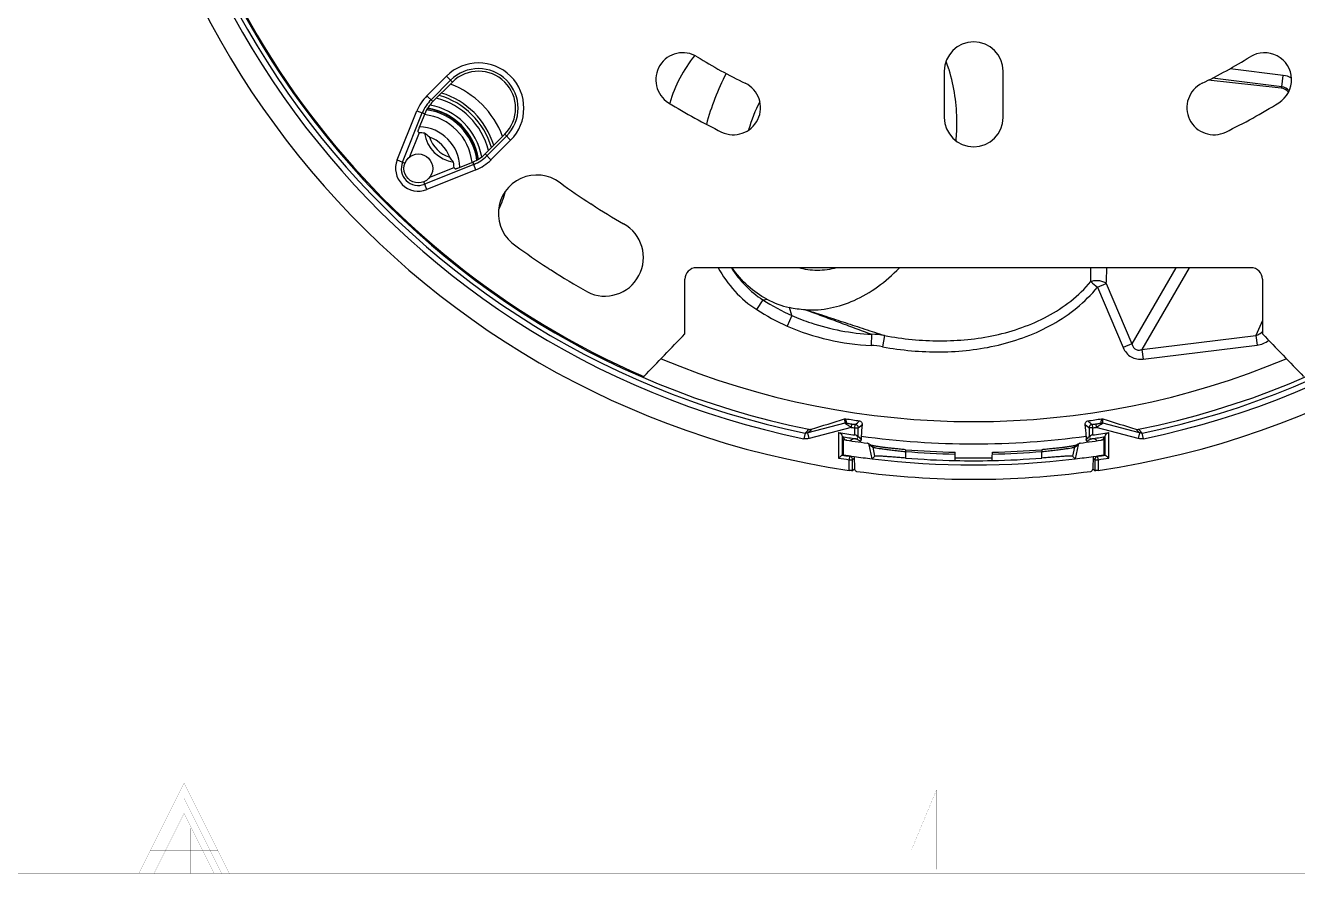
# Model space of a CAD drawing. Header units: millimetres. Extents: x 42 to 799, y 30 to 564.
# Drawn here: x 406.7 to 516.8, y 29.7 to 103.1 of the extents above; entities that cross this region are included whole.
import ezdxf

# ---------------------------------------------------------------- set-up
doc = ezdxf.new("R2010")
doc.units = ezdxf.units.MM
doc.header["$LTSCALE"] = 46.255
doc.layers.get('0').update_dxf_attribs({"linetype": 'CONTINUOUS'})
doc.layers.add('02___PRT_ALL_AXES', color=7, linetype='CONTINUOUS')

msp = doc.modelspace()

# ---------------------------------------------------------------- linework, layer by layer
at = {"color": 7, "linetype": 'Continuous'}
for p, q in [((486.222, 99.153), (486.222, 95.153)), ((491.308, 95.153), (491.308, 99.153)), ((441.431, 97.033), (443.128, 98.73)), ((441.783, 96.681), (443.48, 98.378)), ((441.94, 96.524), (443.637, 98.221)), ((443.128, 98.73), (443.637, 98.221)), ((441.431, 97.033), (441.94, 96.524)), ((438.854, 91.476), (440.567, 95.726)), ((439.316, 91.29), (441.029, 95.54)), ((440.567, 95.726), (441.235, 95.457)), ((441.235, 95.457), (440.738, 94.224)), ((440.769, 93.833), (439.923, 91.733)), ((448.163, 93.695), (446.466, 91.998)), ((448.163, 93.695), (448.672, 93.186)), ((448.32, 93.538), (446.623, 91.841)), ((448.672, 93.186), (446.975, 91.489)), ((438.854, 91.476), (439.522, 91.207)), ((446.466, 91.998), (446.975, 91.489)), ((445.482, 91.086), (441.232, 89.374)), ((445.668, 90.624), (441.418, 88.912)), ((441.675, 89.981), (443.776, 90.827)), ((444.166, 90.796), (445.399, 91.293)), ((445.668, 90.624), (445.399, 91.293)), ((441.418, 88.912), (441.149, 89.58)), ((512.765, 82.142), (464.765, 82.142)), ((463.765, 76.41), (463.765, 81.142)), ((513.765, 81.142), (513.765, 76.41)), ((477.596, 68.693), (474.402, 67.838)), ((478.152, 68.325), (474.531, 67.355)), ((477.577, 69.055), (477.596, 68.693)), ((477.701, 69.064), (477.72, 68.7)), ((478.196, 68.621), (478.152, 68.325)), ((478.473, 68.277), (478.516, 68.574)), ((478.516, 68.574), (478.694, 68.729)), ((478.516, 68.574), (478.582, 68.557)), ((478.694, 68.729), (478.877, 68.888)), ((478.773, 68.277), (478.994, 68.469)), ((478.773, 68.286), (478.773, 68.277)), ((478.994, 68.469), (479.107, 68.567)), ((498.423, 68.567), (498.728, 68.302)), ((498.757, 68.286), (498.757, 68.277)), ((499.014, 68.574), (498.948, 68.557)), ((498.985, 68.599), (499.014, 68.574)), ((498.985, 68.599), (499.014, 68.574)), ((499.014, 68.574), (499.057, 68.277)), ((499.333, 68.621), (499.378, 68.325)), ((502.999, 67.355), (499.378, 68.325)), ((499.81, 68.7), (499.828, 69.064)), ((499.934, 68.693), (499.953, 69.055)), ((503.128, 67.838), (499.934, 68.693)), ((474.171, 67.83), (474.071, 67.341)), ((474.531, 67.355), (474.402, 67.838)), ((477.073, 67.88), (477.073, 65.664)), ((477.373, 67.519), (477.373, 65.92)), ((477.373, 67.519), (477.539, 67.324)), ((477.465, 67.261), (477.465, 65.945)), ((477.539, 67.324), (477.591, 67.264)), ((478.473, 68.277), (478.773, 68.277)), ((478.473, 67.663), (478.473, 68.277)), ((478.773, 67.54), (478.773, 68.277)), ((479.022, 67.558), (479.022, 67.253)), ((498.508, 67.558), (498.508, 67.253)), ((499.057, 68.277), (498.757, 68.277)), ((498.757, 68.277), (498.757, 67.54)), ((499.057, 68.277), (499.057, 67.663)), ((499.939, 67.264), (499.99, 67.324)), ((499.99, 67.324), (500.157, 67.519)), ((500.065, 65.945), (500.065, 67.261)), ((500.157, 65.92), (500.157, 67.519)), ((500.457, 65.664), (500.457, 67.88)), ((503.128, 67.838), (502.999, 67.355)), ((503.459, 67.341), (503.358, 67.83)), ((479.748, 66.864), (479.618, 66.938)), ((479.971, 65.6), (479.715, 66.806)), ((479.748, 66.864), (479.952, 66.747)), ((479.918, 66.69), (480.047, 66.616)), ((480.216, 65.818), (480.047, 66.616)), ((482.871, 66.392), (482.858, 66.234)), ((482.858, 66.234), (482.86, 65.668)), ((487.165, 65.7), (487.148, 66.17)), ((490.365, 65.7), (490.381, 66.17)), ((494.659, 66.392), (494.672, 66.234)), ((494.67, 65.668), (494.672, 66.234)), ((497.483, 66.616), (497.313, 65.818)), ((497.483, 66.616), (497.605, 66.686)), ((497.815, 66.806), (497.558, 65.6)), ((497.782, 66.864), (497.578, 66.747)), ((497.605, 66.686), (497.645, 66.709)), ((497.645, 66.709), (497.815, 66.806)), ((497.911, 66.938), (497.782, 66.864)), ((477.373, 65.92), (477.465, 66.062)), ((478.021, 65.822), (477.978, 65.525)), ((477.978, 65.525), (478.277, 65.525)), ((477.978, 64.603), (477.978, 65.522)), ((478.06, 65.855), (478.021, 65.822)), ((478.06, 65.855), (478.021, 65.822)), ((478.421, 65.649), (478.277, 65.525)), ((478.277, 64.572), (478.277, 65.525)), ((478.415, 65.804), (478.452, 64.775)), ((480.216, 65.818), (479.971, 65.6)), ((487.165, 65.447), (487.165, 65.7)), ((490.365, 65.447), (490.365, 65.7)), ((497.558, 65.6), (497.313, 65.818)), ((499.115, 65.804), (499.077, 64.775)), ((499.252, 65.525), (499.109, 65.649)), ((499.252, 65.525), (499.552, 65.525)), ((499.252, 65.525), (499.252, 64.572)), ((499.508, 65.822), (499.47, 65.855)), ((499.508, 65.822), (499.47, 65.855)), ((499.508, 65.822), (499.495, 65.819)), ((499.552, 65.525), (499.508, 65.822)), ((499.552, 65.527), (499.552, 64.603)), ((500.157, 65.92), (500.065, 66.062)), ((500.118, 65.98), (500.065, 66.062)), ((478.454, 64.726), (478.277, 64.572)), ((478.452, 64.775), (478.455, 64.704)), ((499.077, 64.775), (499.075, 64.704)), ((499.076, 64.726), (499.252, 64.572))]:
    msp.add_line(p, q, dxfattribs=at)
for points in [[(480.014, 66.737), (479.995, 66.741), (479.978, 66.745), (479.964, 66.748), (479.953, 66.751), (479.944, 66.753), (479.942, 66.754)], [(482.871, 66.392), (482.757, 66.401), (482.644, 66.411), (482.532, 66.421), (482.421, 66.431), (482.313, 66.441), (482.206, 66.451), (482.101, 66.461), (481.997, 66.472), (481.896, 66.482), (481.797, 66.492), (481.701, 66.503), (481.606, 66.513), (481.514, 66.524), (481.424, 66.534), (481.337, 66.544), (481.252, 66.554), (481.17, 66.564), (481.09, 66.574), (481.013, 66.584), (480.939, 66.594), (480.867, 66.603), (480.798, 66.612), (480.732, 66.621), (480.668, 66.63), (480.607, 66.639), (480.549, 66.647), (480.494, 66.656), (480.441, 66.664), (480.391, 66.671), (480.343, 66.679), (480.298, 66.686), (480.256, 66.693), (480.217, 66.699), (480.18, 66.706), (480.146, 66.712), (480.114, 66.717), (480.085, 66.723), (480.059, 66.728), (480.035, 66.733), (480.014, 66.737)], [(497.514, 66.737), (497.493, 66.732), (497.469, 66.728), (497.443, 66.723), (497.415, 66.717), (497.384, 66.712), (497.35, 66.706), (497.314, 66.699), (497.275, 66.693), (497.233, 66.686), (497.188, 66.679), (497.141, 66.672), (497.091, 66.664), (497.039, 66.656), (496.983, 66.648), (496.925, 66.639), (496.864, 66.631), (496.8, 66.622), (496.734, 66.613), (496.665, 66.603), (496.593, 66.594), (496.518, 66.584), (496.44, 66.574), (496.36, 66.564), (496.277, 66.554), (496.192, 66.544), (496.104, 66.534), (496.013, 66.523), (495.92, 66.513), (495.825, 66.502), (495.727, 66.492), (495.627, 66.481), (495.525, 66.471), (495.421, 66.46), (495.316, 66.45), (495.208, 66.44), (495.099, 66.43), (494.988, 66.42), (494.876, 66.41), (494.762, 66.4), (494.659, 66.392)], [(497.591, 66.755), (497.585, 66.753), (497.576, 66.75), (497.564, 66.748), (497.55, 66.744), (497.533, 66.741), (497.514, 66.737)]]:
    msp.add_lwpolyline(points, dxfattribs=at)
at = {"color": 7, "linetype": 'Continuous', "const_width": 0.01}
for points in [[(50.294, 37.533), (790.51, 37.533)], [(50.882, 38.12), (789.922, 38.12)], [(420.402, 37.533), (416.486, 29.7)], [(424.318, 29.7), (420.402, 37.533)], [(420.402, 37.533), (420.402, 29.7)], [(485.54, 36.925), (483.398, 31.784)], [(485.54, 30.071), (485.54, 36.925)], [(420.402, 36.219), (417.142, 29.7)], [(423.662, 29.7), (420.402, 36.219)], [(420.402, 34.906), (417.799, 29.7)], [(423.005, 29.7), (420.402, 34.906)], [(418.444, 33.616), (422.36, 33.616)], [(419.815, 33.616), (419.815, 29.7)], [(420.989, 33.616), (420.989, 29.7)], [(417.465, 31.658), (423.339, 31.658)], [(483.398, 31.784), (486.152, 31.784)], [(42.461, 29.7), (798.538, 29.7)]]:
    msp.add_lwpolyline(points, dxfattribs=at)
at = {"color": 7, "linetype": 'Continuous'}
msp.add_circle((440.682, 90.74), 1.25, dxfattribs=at)
for centre, radius, start, end in [((488.765, 138.823), 75, 278.26948, 261.73052), ((488.765, 138.823), 72.976, 281.61497, 258.384), ((488.765, 138.823), 72.477, 281.61622, 258.38378), ((488.765, 138.823), 72.091, 281.4125, 258.5875), ((488.765, 138.823), 72, 185.69363, 246.63209), ((488.765, 99.153), 2.543, 0, 180), ((463.59, 98.417), 2.343, 58.07543, 238.07543), ((488.765, 138.823), 45.264, 238.07543, 244.09372), ((488.765, 138.823), 45.264, 295.90628, 301.92457), ((513.939, 98.417), 2.343, 301.92457, 121.92457), ((445.9, 95.958), 3.921, 315, 135), ((445.9, 95.958), 3.423, 315, 135), ((445.9, 95.958), 3.2, 315, 135), ((467.965, 96), 2.343, 244.09372, 64.09372), ((509.564, 96), 2.343, 115.90628, 295.90628), ((444.203, 94.261), 3.921, 135, 158.05199), ((444.203, 94.261), 3.423, 135, 158.05199), ((444.203, 94.261), 3.2, 135, 158.05199), ((488.765, 138.823), 49.95, 238.07543, 244.09372), ((488.765, 138.823), 49.95, 295.90628, 301.92457), ((488.765, 95.153), 2.543, 180, 360), ((440.682, 90.74), 3.095, 80.0746, 88.37554), ((436.185, 86.707), 8.686, 50.99771, 54.61212), ((444.203, 94.261), 3.025, 188.98687, 261.01313), ((440.682, 90.74), 2.886, 19.64127, 70.35873), ((444.203, 94.261), 2.675, 197.48482, 252.51518), ((440.682, 90.74), 1.971, 158.05199, 291.94801), ((444.203, 94.261), 3.2, 291.94801, 315), ((444.203, 94.261), 3.423, 291.94801, 315), ((444.203, 94.261), 3.921, 291.94801, 315), ((440.682, 90.74), 1.473, 158.05199, 291.94801), ((440.682, 90.74), 3.095, 1.62446, 9.9254), ((450.954, 86.828), 3.343, 53.25967, 236.91361), ((488.765, 138.823), 60.946, 234.01432, 237.05552), ((453.84, 84.848), 3.343, 56.37934, 57.81017), ((488.765, 138.823), 60.946, 237.134, 240.17519), ((456.829, 83.027), 3.343, 243.15295, 60.92984), ((488.765, 138.823), 67.627, 234.12027, 236.94957), ((453.84, 84.848), 3.343, 234.15623, 240.03328), ((488.765, 138.823), 67.627, 237.23994, 240.35961), ((464.765, 81.142), 1, 90, 180), ((512.765, 81.142), 1, 0, 90), ((370.859, 407.236), 354.62, 287.033, 287.51382), ((488.765, 138.823), 70.63, 260.98805, 261.95221), ((488.765, 138.823), 71.292, 261.43867, 261.69951), ((488.765, 138.823), 70.992, 261.43867, 261.69951), ((478.473, 68.277), 0.3, 34.47162, 48.1622), ((478.475, 68.279), 0.297, 27.42778, 34.47117), ((478.475, 68.277), 0.297, 1.67813, 7.77552), ((546.838, 62.319), 68.019, 174.72905, 175.58174), ((430.691, 62.319), 68.019, 4.41826, 5.27095), ((488.765, 138.823), 70.63, 278.04779, 279.01195), ((640.327, 231.314), 215.531, 228.90382, 229.02074), ((499.054, 68.277), 0.297, 172.22448, 178.32187), ((499.054, 68.279), 0.297, 145.52883, 152.57221), ((499.057, 68.277), 0.3, 131.8378, 145.52838), ((488.765, 138.823), 70.992, 278.30049, 278.56133), ((488.765, 138.823), 71.292, 278.30049, 278.56133), ((620.127, 450.511), 399.938, 252.51342, 252.93976), ((621.009, -79.503), 208.01, 134.77561, 134.90338), ((623.537, -80.854), 210.595, 134.95709, 135.08536), ((488.765, 138.823), 71.9, 260.6411, 261.77017), ((488.765, 138.823), 72.208, 260.92259, 261.86311), ((488.765, 138.823), 72.449, 261.02682, 262.6878), ((623.161, 192.752), 191.118, 220.93151, 221.04531), ((488.765, 138.823), 71.927, 262.21482, 277.78518), ((488.765, 138.823), 72.449, 277.3122, 278.97318), ((354.368, 192.752), 191.118, 318.95469, 319.06849), ((488.765, 138.823), 72.208, 278.13689, 279.07741), ((488.765, 138.823), 71.9, 278.22983, 279.3589), ((353.993, -80.853), 210.595, 44.91464, 45.04291), ((356.521, -79.503), 208.01, 45.09668, 45.22445), ((479.518, 66.764), 0.201, 12.03634, 60.12111), ((531.472, 156.85), 103.859, 240.10958, 240.23853), ((479.852, 66.575), 0.199, 11.8623, 59.88976), ((488.766, 138.8), 72.806, 265.34568, 268.73157), ((488.765, 138.823), 72.671, 265.34774, 268.72545), ((488.764, 138.8), 72.807, 271.26843, 274.65432), ((488.765, 138.823), 72.671, 271.27455, 274.65226), ((497.678, 66.575), 0.199, 120.11505, 168.1377), ((498.011, 66.764), 0.201, 119.87906, 167.9635), ((488.765, 138.823), 74.087, 260.91977, 261.6282), ((488.765, 138.823), 73.787, 261.11823, 261.6279), ((488.765, 138.823), 73.749, 261.18626, 261.93241), ((488.698, 138.327), 73.249, 261.93013, 263.15803), ((488.765, 138.823), 73.749, 263.15199, 276.84801), ((488.765, 138.823), 73.393, 265.38521, 268.75083), ((488.765, 138.823), 73.141, 268.74652, 271.25348), ((488.765, 138.823), 73.393, 271.24917, 274.61479), ((488.834, 138.336), 73.257, 276.83949, 278.06723), ((488.765, 138.823), 73.749, 278.06759, 278.81374), ((499.558, 65.523), 0.306, 158.16902, 163.24815), ((499.551, 65.526), 0.298, 152.91312, 158.17335), ((499.548, 65.527), 0.295, 146.00866, 152.8839), ((499.553, 65.524), 0.301, 132.16856, 145.97995), ((499.552, 65.526), 0.299, 125.5604, 132.15584), ((488.765, 138.823), 73.787, 278.3721, 278.88177), ((488.765, 138.823), 74.087, 278.37236, 279.08023), ((478.655, 64.711), 0.2, 182.11258, 252.10821), ((478.655, 64.712), 0.201, 252.05432, 262.19661), ((488.765, 138.823), 74.998, 262.23201, 277.76799), ((498.875, 64.711), 0.2, 277.73569, 357.87751)]:
    msp.add_arc(centre, radius, start, end, dxfattribs=at)
for centre, major_axis, ratio, start_param, end_param in [((438.558, 91.595), (3.546, -1.429), 0.8007313, 1.2473587, 1.288497), ((441.538, 88.615), (-1.429, 3.546), 0.8007313, -1.288497, -1.2473587), ((488.765, 138.148), (0, 72.718), 0.9999569, -3.163598, -3.1195873)]:
    msp.add_ellipse(centre, major_axis=major_axis, ratio=ratio, start_param=start_param, end_param=end_param, dxfattribs=at)
for points, knots in [([(440.738, 94.224), (440.724, 94.188), (440.698, 94.121), (440.667, 94.032), (440.647, 93.968), (440.643, 93.938), (440.642, 93.926), (440.644, 93.924)], [0, 0, 0, 0, 0.3637602, 0.6834355, 0.9079282, 0.9714195, 1, 1, 1, 1]), ([(443.73, 91.273), (443.706, 91.307), (443.6, 91.455), (443.488, 91.6), (443.399, 91.709)], [0, 0, 0, 0, 0.2285814, 1, 1, 1, 1]), ([(443.867, 90.702), (443.868, 90.7), (443.88, 90.7), (443.91, 90.705), (443.974, 90.725), (444.063, 90.755), (444.13, 90.782), (444.166, 90.796)], [0, 0, 0, 0, 0.0285805, 0.0920718, 0.3165645, 0.6362398, 1, 1, 1, 1]), ([(477.577, 69.055), (477.584, 69.057), (477.625, 69.068), (477.668, 69.07), (477.701, 69.064)], [0, 0, 0, 0, 0.1873172, 1, 1, 1, 1]), ([(477.596, 68.693), (477.597, 68.687), (477.623, 68.677), (477.656, 68.647), (477.718, 68.608), (477.79, 68.559), (477.874, 68.504), (477.995, 68.425), (478.088, 68.365), (478.152, 68.325)], [0, 0, 0, 0, 0.028924, 0.1040406, 0.2146004, 0.3496805, 0.5009076, 0.6623586, 1, 1, 1, 1]), ([(477.72, 68.7), (477.72, 68.698), (477.733, 68.699), (477.746, 68.693), (477.771, 68.69), (477.809, 68.683), (477.861, 68.674), (477.947, 68.66), (478.06, 68.642), (478.151, 68.628), (478.196, 68.621)], [0, 0, 0, 0, 0.015246, 0.0535599, 0.1051495, 0.1640239, 0.2930252, 0.4296109, 0.712416, 1, 1, 1, 1]), ([(478.877, 68.888), (478.934, 68.88), (479.022, 68.834), (479.1, 68.711), (479.112, 68.621), (479.107, 68.567)], [0, 0, 0, 0, 0.4011193, 0.6271576, 1, 1, 1, 1]), ([(498.423, 68.567), (498.418, 68.621), (498.43, 68.711), (498.508, 68.834), (498.596, 68.88), (498.653, 68.888)], [0, 0, 0, 0, 0.3728468, 0.598889, 1, 1, 1, 1]), ([(499.333, 68.621), (499.379, 68.628), (499.47, 68.642), (499.582, 68.66), (499.669, 68.674), (499.721, 68.683), (499.758, 68.69), (499.784, 68.693), (499.796, 68.699), (499.81, 68.698), (499.81, 68.7)], [0, 0, 0, 0, 0.2875118, 0.5702462, 0.7068008, 0.8357815, 0.894657, 0.946256, 0.984653, 1, 1, 1, 1]), ([(499.378, 68.325), (499.441, 68.365), (499.535, 68.425), (499.656, 68.504), (499.739, 68.559), (499.812, 68.608), (499.866, 68.644), (499.899, 68.667), (499.918, 68.679), (499.927, 68.688), (499.934, 68.692), (499.934, 68.693)], [0, 0, 0, 0, 0.3375585, 0.498971, 0.6501701, 0.7852446, 0.8958034, 0.9386036, 0.9709599, 0.9917163, 1, 1, 1, 1]), ([(499.828, 69.064), (499.842, 69.066), (499.884, 69.07), (499.926, 69.063), (499.953, 69.055)], [0, 0, 0, 0, 0.3299546, 1, 1, 1, 1]), ([(474.5, 68.158), (474.524, 68.153), (474.603, 68.144), (474.683, 68.155), (474.735, 68.171)], [0, 0, 0, 0, 0.3109451, 1, 1, 1, 1]), ([(477.073, 67.88), (477.16, 67.865), (477.312, 67.765), (477.371, 67.601), (477.373, 67.527)], [0, 0, 0, 0, 0.5456035, 1, 1, 1, 1]), ([(477.591, 67.264), (477.594, 67.26), (477.61, 67.257), (477.638, 67.248), (477.685, 67.238), (477.722, 67.23), (477.743, 67.226)], [0, 0, 0, 0, 0.0881416, 0.285895, 0.5913743, 1, 1, 1, 1]), ([(478.744, 67.446), (478.722, 67.497), (478.651, 67.598), (478.536, 67.654), (478.473, 67.663)], [0, 0, 0, 0, 0.4624647, 1, 1, 1, 1]), ([(478.545, 67.342), (478.587, 67.336), (478.672, 67.352), (478.728, 67.414), (478.744, 67.446)], [0, 0, 0, 0, 0.5450173, 1, 1, 1, 1]), ([(499.057, 67.663), (498.993, 67.654), (498.879, 67.598), (498.807, 67.497), (498.786, 67.446)], [0, 0, 0, 0, 0.5375222, 1, 1, 1, 1]), ([(498.786, 67.446), (498.802, 67.414), (498.858, 67.352), (498.943, 67.336), (498.985, 67.342)], [0, 0, 0, 0, 0.4549742, 1, 1, 1, 1]), ([(499.789, 67.226), (499.81, 67.23), (499.846, 67.238), (499.892, 67.248), (499.92, 67.257), (499.936, 67.26), (499.939, 67.264)], [0, 0, 0, 0, 0.4085373, 0.7139374, 0.9116989, 1, 1, 1, 1]), ([(500.157, 67.527), (500.159, 67.601), (500.218, 67.765), (500.369, 67.865), (500.457, 67.88)], [0, 0, 0, 0, 0.4544056, 1, 1, 1, 1]), ([(502.795, 68.171), (502.81, 68.167), (502.886, 68.147), (502.968, 68.145), (503.03, 68.158)], [0, 0, 0, 0, 0.1986831, 1, 1, 1, 1]), ([(480.047, 66.616), (480.056, 66.61), (480.084, 66.602), (480.137, 66.588), (480.214, 66.571), (480.364, 66.542), (480.605, 66.501), (480.951, 66.449), (481.365, 66.393), (481.832, 66.336), (482.335, 66.282), (482.682, 66.249), (482.858, 66.234)], [0, 0, 0, 0, 0.0107658, 0.0302289, 0.0582947, 0.0947091, 0.1911671, 0.3160727, 0.4649478, 0.6325521, 0.8130101, 1, 1, 1, 1]), ([(494.672, 66.234), (494.848, 66.249), (495.194, 66.282), (495.698, 66.336), (496.165, 66.393), (496.579, 66.449), (496.925, 66.501), (497.166, 66.542), (497.315, 66.571), (497.393, 66.588), (497.446, 66.602), (497.474, 66.61), (497.483, 66.616)], [0, 0, 0, 0, 0.186993, 0.3674214, 0.5350083, 0.6838763, 0.8087876, 0.9052632, 0.9416847, 0.9697605, 0.9892299, 1, 1, 1, 1]), ([(477.373, 65.92), (477.371, 65.916), (477.358, 65.906), (477.337, 65.888), (477.304, 65.863), (477.249, 65.815), (477.171, 65.748), (477.105, 65.694), (477.073, 65.664)], [0, 0, 0, 0, 0.0371856, 0.1115339, 0.2184398, 0.3516982, 0.664689, 1, 1, 1, 1]), ([(482.86, 65.668), (482.693, 65.681), (482.365, 65.707), (481.887, 65.745), (481.445, 65.778), (481.054, 65.805), (480.766, 65.822), (480.573, 65.831), (480.458, 65.834), (480.365, 65.835), (480.294, 65.833), (480.248, 65.828), (480.223, 65.823), (480.216, 65.818)], [0, 0, 0, 0, 0.1896533, 0.3724629, 0.5418325, 0.6915815, 0.8162154, 0.8676336, 0.9111322, 0.9463225, 0.9729127, 0.9907479, 1, 1, 1, 1]), ([(497.313, 65.818), (497.307, 65.823), (497.282, 65.828), (497.236, 65.833), (497.165, 65.835), (497.072, 65.834), (496.957, 65.831), (496.763, 65.822), (496.476, 65.805), (496.085, 65.778), (495.642, 65.745), (495.165, 65.707), (494.837, 65.681), (494.67, 65.668)], [0, 0, 0, 0, 0.0092521, 0.0270874, 0.0536779, 0.0888682, 0.1323668, 0.183785, 0.3084186, 0.4581668, 0.6275362, 0.8103463, 1, 1, 1, 1]), ([(500.157, 65.92), (500.158, 65.916), (500.172, 65.906), (500.193, 65.888), (500.226, 65.863), (500.28, 65.815), (500.359, 65.748), (500.425, 65.694), (500.457, 65.664)], [0, 0, 0, 0, 0.0369237, 0.1113193, 0.2183399, 0.3516478, 0.6646757, 1, 1, 1, 1]), ([(478.277, 64.572), (478.275, 64.571), (478.265, 64.571), (478.236, 64.571), (478.174, 64.578), (478.084, 64.588), (478.015, 64.597), (477.978, 64.603)], [0, 0, 0, 0, 0.0269798, 0.0888127, 0.3085277, 0.6284047, 1, 1, 1, 1]), ([(499.552, 64.603), (499.515, 64.597), (499.446, 64.588), (499.356, 64.578), (499.294, 64.571), (499.264, 64.571), (499.254, 64.571), (499.252, 64.572)], [0, 0, 0, 0, 0.3715953, 0.6914723, 0.9111873, 0.9730202, 1, 1, 1, 1])]:
    msp.add_open_spline(points, degree=3, knots=knots, dxfattribs=at)
for points in [[(460.207, 72.728), (461.393, 73.956), (462.579, 75.183), (463.765, 76.41)], [(513.765, 76.41), (514.951, 75.183), (516.137, 73.956), (517.323, 72.728)], [(477.72, 68.7), (477.679, 68.706), (477.636, 68.704), (477.596, 68.693)], [(478.582, 68.557), (478.615, 68.544), (478.646, 68.524), (478.673, 68.501)], [(478.739, 68.416), (478.755, 68.385), (478.765, 68.351), (478.77, 68.317)], [(498.791, 68.416), (498.775, 68.385), (498.764, 68.351), (498.76, 68.317)], [(498.948, 68.557), (498.915, 68.544), (498.883, 68.524), (498.857, 68.501)], [(499.81, 68.7), (499.851, 68.706), (499.894, 68.704), (499.934, 68.693)], [(474.531, 67.355), (474.383, 67.315), (474.221, 67.31), (474.071, 67.341)], [(474.402, 67.838), (474.328, 67.818), (474.247, 67.815), (474.171, 67.83)], [(478.773, 67.54), (478.772, 67.507), (478.761, 67.474), (478.744, 67.446)], [(479.022, 67.253), (479.022, 67.192), (478.987, 67.126), (478.937, 67.09)], [(498.517, 67.195), (498.511, 67.214), (498.508, 67.234), (498.508, 67.253)], [(498.593, 67.09), (498.557, 67.115), (498.529, 67.154), (498.517, 67.195)], [(498.786, 67.446), (498.768, 67.474), (498.758, 67.507), (498.757, 67.54)], [(503.457, 67.341), (503.308, 67.31), (503.146, 67.315), (502.999, 67.355)], [(503.358, 67.83), (503.283, 67.815), (503.202, 67.818), (503.128, 67.838)], [(479.618, 66.938), (479.596, 66.951), (479.57, 66.96), (479.544, 66.963)], [(497.986, 66.963), (497.96, 66.96), (497.934, 66.951), (497.911, 66.938)], [(478.152, 65.769), (478.114, 65.796), (478.068, 65.815), (478.021, 65.822)], [(478.277, 65.525), (478.277, 65.616), (478.226, 65.716), (478.152, 65.769)], [(499.265, 65.612), (499.257, 65.584), (499.252, 65.554), (499.252, 65.525)], [(499.495, 65.819), (499.453, 65.811), (499.412, 65.793), (499.378, 65.769)]]:
    msp.add_open_spline(points, degree=3, dxfattribs=at)
at = {"layer": '02___PRT_ALL_AXES', "color": 7, "linetype": 'Continuous'}
for p, q in [((515.567, 98.796), (510.958, 99.375)), ((515.375, 97.689), (509.065, 98.368)), ((515.443, 97.805), (509.442, 98.559)), ((515.443, 97.805), (515.567, 98.796)), ((515.443, 97.805), (515.375, 97.689)), ((506.27, 82.142), (502.466, 75.553)), ((507.425, 82.142), (503.332, 75.053)), ((499.48, 80.462), (500.245, 80.786)), ((499.48, 80.462), (501.701, 75.228)), ((500.244, 80.789), (502.466, 75.553)), ((470.515, 79.361), (469.973, 78.522)), ((473.023, 78.009), (472.807, 78.692)), ((473.023, 78.009), (472.621, 77.097)), ((513.765, 77.568), (513.195, 76.265)), ((479.928, 76.379), (479.886, 75.411)), ((481.047, 76.275), (480.868, 75.299)), ((503.332, 75.053), (513.195, 76.265)), ((513.195, 76.265), (513.296, 75.44)), ((502.466, 75.553), (501.701, 75.228)), ((503.332, 75.053), (503.433, 74.228)), ((503.433, 74.228), (513.296, 75.44))]:
    msp.add_line(p, q, dxfattribs=at)
for centre, radius, start, end in [((474.646, 95.458), 12.58, 17.89895, 21.14618), ((474.286, 95.338), 12.96, 17.64513, 17.91376), ((440.682, 90.74), 7.811, 20.78261, 69.20824), ((486.094, 89.112), 21.18, 152.30992, 165.10836), ((440.682, 90.74), 6.575, 15.86677, 74.17862), ((440.682, 90.74), 6.827, 17.0329, 72.97036), ((515.32, 96.817), 0.995, 40.644, 82.91474), ((440.682, 90.74), 5.226, 8.55119, 81.44881), ((440.682, 90.74), 5.279, 8.78931, 81.21069), ((440.682, 90.74), 5.578, 10.32595, 79.67157), ((440.682, 90.74), 6.28, 14.30599, 75.6909), ((483.01, 90.12), 14.293, 153.34556, 163.93507), ((440.682, 90.74), 4.687, 6.72992, 83.27008), ((440.682, 90.74), 5.123, 8.1052, 81.8948), ((440.682, 90.74), 3.6, 1.60095, 88.39905), ((440.682, 90.74), 7.811, 333.03434, 345.40505), ((476.013, 81.628), 22.895, 358.26976, 1.28135), ((476.438, 82.247), 23.85, 356.49484, 359.74151), ((638.62, 251.186), 220.242, 230.6244, 230.82004), ((480.368, 94.641), 18.182, 237.18476, 246.17205), ((480.269, 94.485), 18.995, 237.1965, 246.25637), ((479.796, 68.932), 7.449, 80.3308, 88.98118), ((479.569, 68.264), 7.154, 79.54332, 87.46043), ((488.765, 138.823), 70, 247.25449, 292.7455), ((478.465, 66.723), 0.6, 31.84375, 131.90055), ((499.065, 66.723), 0.6, 48.09945, 148.15625), ((478.615, 66.573), 0.6, 50.70413, 55.14549), ((498.915, 66.573), 0.6, 124.85451, 129.29587)]:
    msp.add_arc(centre, radius, start, end, dxfattribs=at)
for centre, major_axis, ratio, start_param, end_param in [((482.798, 90.186), (20.238, -6.576), 0.7284159, 2.8666884, 3.1658426), ((515.226, 96.655), (0.526, 0.911), 0.9507554, -0.3462229, 0.3980498)]:
    msp.add_ellipse(centre, major_axis=major_axis, ratio=ratio, start_param=start_param, end_param=end_param, dxfattribs=at)
for points, knots in [([(487.237, 93.137), (487.286, 93.672), (487.38, 95.729), (487.098, 97.814), (486.636, 99.266)], [0, 0, 0, 0, 0.260506, 1, 1, 1, 1]), ([(466.628, 82.142), (467.033, 81.418), (467.999, 80.051), (469.279, 78.963), (469.978, 78.519)], [0, 0, 0, 0, 0.5001916, 1, 1, 1, 1]), ([(467.79, 82.142), (468.139, 81.59), (468.945, 80.549), (469.964, 79.71), (470.515, 79.361)], [0, 0, 0, 0, 0.5001436, 1, 1, 1, 1]), ([(470.867, 79.415), (470.275, 79.725), (469.144, 80.522), (468.243, 81.567), (467.845, 82.142)], [0, 0, 0, 0, 0.4886228, 1, 1, 1, 1]), ([(476.893, 82.14), (476.351, 81.993), (475.246, 81.831), (474.137, 81.982), (473.618, 82.132)], [0, 0, 0, 0, 0.5098396, 1, 1, 1, 1]), ([(474.23, 78.498), (475.648, 78.411), (477.908, 78.916), (480.528, 80.464), (481.752, 81.535), (482.33, 82.133)], [0, 0, 0, 0, 0.46817, 0.7260141, 1, 1, 1, 1]), ([(480.868, 75.299), (482.522, 74.995), (485.894, 74.687), (490.941, 75.245), (494.941, 76.726), (497.741, 78.617), (498.947, 79.81), (499.48, 80.462)], [0, 0, 0, 0, 0.2499995, 0.4999312, 0.7496818, 0.8748512, 1, 1, 1, 1]), ([(481.047, 76.275), (482.624, 75.978), (485.838, 75.659), (490.659, 76.117), (494.504, 77.45), (497.211, 79.2), (498.382, 80.321), (498.897, 80.937)], [0, 0, 0, 0, 0.2499727, 0.4998923, 0.7496493, 0.8748301, 1, 1, 1, 1]), ([(500.245, 80.786), (500.16, 80.851), (499.947, 80.945), (499.604, 81.02), (499.241, 81.026), (499.007, 80.973), (498.898, 80.938)], [0, 0, 0, 0, 0.2296655, 0.4885774, 0.7536377, 1, 1, 1, 1]), ([(470.515, 79.361), (470.55, 79.359), (470.669, 79.362), (470.786, 79.392), (470.867, 79.415)], [0, 0, 0, 0, 0.2932777, 1, 1, 1, 1]), ([(474.191, 78.5), (473.957, 78.511), (473.493, 78.56), (473.034, 78.64), (472.807, 78.692)], [0, 0, 0, 0, 0.5017184, 1, 1, 1, 1]), ([(474.192, 78.504), (474.437, 78.41), (474.921, 78.259), (475.624, 77.981), (476.321, 77.721), (477.268, 77.367), (478.472, 76.918), (479.44, 76.56), (479.928, 76.379)], [0, 0, 0, 0, 0.1288144, 0.2486874, 0.3701126, 0.4938189, 0.744497, 1, 1, 1, 1]), ([(474.23, 78.503), (474.523, 78.402), (475.106, 78.231), (475.957, 77.948), (476.796, 77.663), (477.921, 77.298), (479.339, 76.829), (480.476, 76.46), (481.047, 76.275)], [0, 0, 0, 0, 0.1293373, 0.2540217, 0.3752196, 0.4999635, 0.7488516, 1, 1, 1, 1]), ([(472.621, 77.097), (473.763, 76.594), (476.149, 75.802), (478.639, 75.465), (479.886, 75.411)], [0, 0, 0, 0, 0.4999797, 1, 1, 1, 1]), ([(473.023, 78.009), (473.566, 77.769), (475.78, 76.911), (478.152, 76.468), (479.928, 76.379)], [0, 0, 0, 0, 0.2505332, 1, 1, 1, 1]), ([(513.195, 76.265), (513.249, 76.28), (513.458, 76.36), (513.641, 76.496), (513.762, 76.61)], [0, 0, 0, 0, 0.2530274, 1, 1, 1, 1]), ([(501.701, 75.228), (501.771, 75.064), (501.958, 74.751), (502.376, 74.398), (502.891, 74.212), (503.255, 74.207), (503.433, 74.228)], [0, 0, 0, 0, 0.2501014, 0.4999627, 0.7498366, 1, 1, 1, 1]), ([(502.466, 75.553), (502.487, 75.461), (502.554, 75.28), (502.761, 75.066), (503.051, 74.993), (503.241, 75.026), (503.332, 75.053)], [0, 0, 0, 0, 0.2482248, 0.4999549, 0.7517071, 1, 1, 1, 1])]:
    msp.add_open_spline(points, degree=3, knots=knots, dxfattribs=at)
for points in [[(516.274, 98.568), (516.056, 98.687), (515.813, 98.765), (515.567, 98.796)], [(470.867, 79.415), (471.477, 79.093), (472.134, 78.846), (472.807, 78.692)], [(474.191, 78.5), (474.204, 78.5), (474.217, 78.499), (474.229, 78.498)], [(513.296, 75.44), (513.656, 75.485), (514.009, 75.64), (514.303, 75.853)]]:
    msp.add_open_spline(points, degree=3, dxfattribs=at)

doc.saveas('drawing.dxf')
